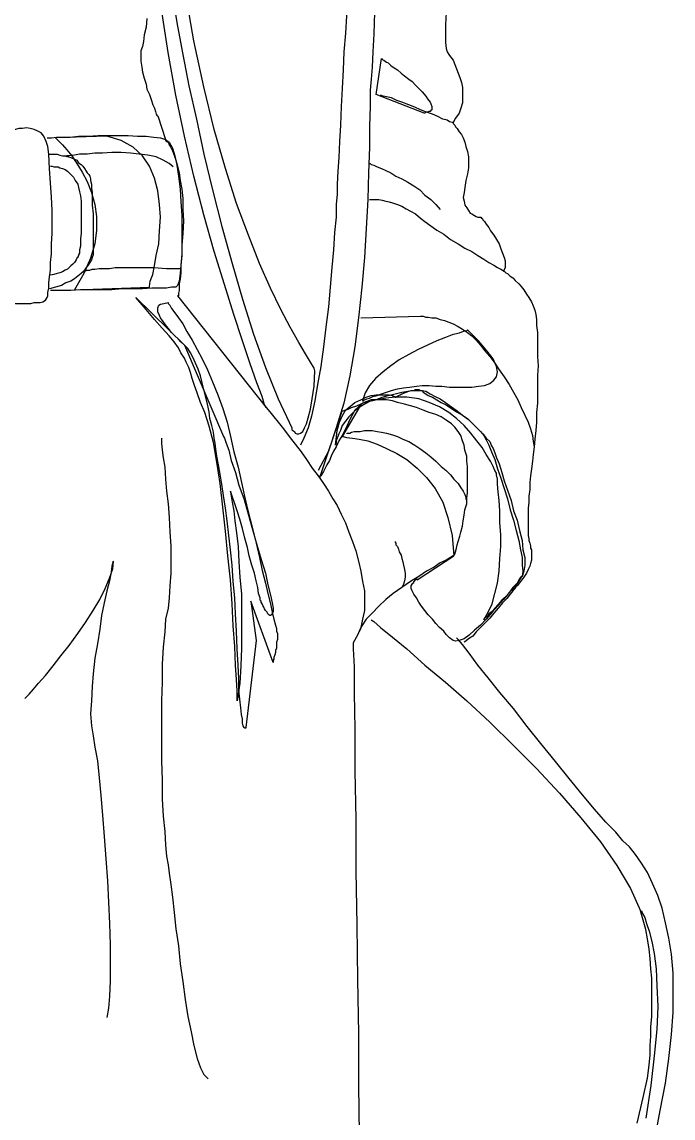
# Model space of a CAD drawing. Extents: x 137.56 to 138.39, y 55.88 to 57.64.
# Drawn here: x 138.1004 to 138.3909, y 56.622 to 57.1109 of the extents above; entities that cross this region are included whole.
import ezdxf

# ---------------------------------------------------------------- set-up
doc = ezdxf.new("R2010")
doc.units = 0
doc.layers.get('0').update_dxf_attribs({"linetype": 'CONTINUOUS'})

msp = doc.modelspace()

# ---------------------------------------------------------------- linework, layer by layer
at = {"linetype": 'CONTINUOUS'}
for points in [[(138.26227, 57.22694), (138.26227, 57.22313), (138.26189, 57.21743), (138.26189, 57.21019), (138.26152, 57.20145), (138.26113, 57.19192), (138.26076, 57.18128), (138.26037, 57.17024), (138.2596, 57.15883), (138.25923, 57.14741), (138.25885, 57.13638), (138.25809, 57.12535), (138.2577, 57.11508), (138.25733, 57.10555), (138.25695, 57.09757), (138.25656, 57.09071), (138.25619, 57.0854)], [(138.29614, 57.18698), (138.29575, 57.18128), (138.295, 57.17481), (138.29461, 57.16834), (138.29385, 57.1615), (138.2931, 57.15464), (138.29234, 57.14741), (138.29157, 57.14019), (138.29081, 57.13333), (138.29044, 57.12686), (138.28967, 57.12078), (138.28967, 57.11508), (138.28928, 57.10974), (138.28928, 57.10555), (138.28928, 57.10175), (138.28967, 57.09908), (138.29005, 57.09757)], [(138.24705, 57.14133), (138.24668, 57.1379), (138.24629, 57.13296), (138.24592, 57.12725), (138.24553, 57.12078), (138.24515, 57.11355), (138.24476, 57.10594), (138.24401, 57.09757), (138.24363, 57.08957), (138.24325, 57.0812), (138.24286, 57.07321), (138.24249, 57.06484), (138.24211, 57.05762), (138.24172, 57.05039), (138.24135, 57.04429), (138.24096, 57.03859), (138.24096, 57.03402)], [(138.16791, 57.12039), (138.16982, 57.10898), (138.17209, 57.09642), (138.17476, 57.08234), (138.17819, 57.0675), (138.1816, 57.05191), (138.18542, 57.03592), (138.1896, 57.01957), (138.19416, 57.0032), (138.19873, 56.98722), (138.20367, 56.97162), (138.209, 56.95678), (138.21471, 56.9427), (138.2208, 56.92977), (138.2208, 56.92939), (138.2208, 56.929), (138.22118, 56.92863), (138.22194, 56.92824), (138.22232, 56.92748), (138.22308, 56.9271), (138.22384, 56.9271), (138.22461, 56.92748), (138.22575, 56.92824), (138.22651, 56.92977), (138.22727, 56.93167), (138.22802, 56.93433), (138.22917, 56.93814), (138.22992, 56.9427), (138.23069, 56.94841), (138.23108, 56.95525), (138.23069, 56.95641), (138.22917, 56.95906), (138.22688, 56.96287), (138.22384, 56.96782), (138.22004, 56.97466), (138.21585, 56.98266), (138.21128, 56.99216), (138.20634, 57.0032), (138.2014, 57.01576), (138.19607, 57.02984), (138.19112, 57.04544), (138.18617, 57.06293), (138.1816, 57.08197), (138.17705, 57.10251), (138.17323, 57.12496)], [(138.15611, 57.11241), (138.15574, 57.10861), (138.15498, 57.10518), (138.15459, 57.10214), (138.15421, 57.09985), (138.15345, 57.09794), (138.15345, 57.09567), (138.15345, 57.09338), (138.15382, 57.09071), (138.15421, 57.08844), (138.15498, 57.08577), (138.15574, 57.08311), (138.15611, 57.08083), (138.15725, 57.07854), (138.15802, 57.07626), (138.15878, 57.07397), (138.15954, 57.07246), (138.15992, 57.07093), (138.16029, 57.06979), (138.16068, 57.06903), (138.16106, 57.06903), (138.16448, 57.05837), (138.16448, 57.05799), (138.16486, 57.05762), (138.16562, 57.05723), (138.16601, 57.05609), (138.16676, 57.05495), (138.16752, 57.05343), (138.16829, 57.05152), (138.16905, 57.04925), (138.16982, 57.04658), (138.17058, 57.04354), (138.17095, 57.04011), (138.17172, 57.03631), (138.17209, 57.03212), (138.17209, 57.02718), (138.17248, 57.02223), (138.17209, 57.01651), (138.17172, 57.0112), (138.17172, 57.00663), (138.17133, 57.00244), (138.17133, 56.99902), (138.17095, 56.99636), (138.17058, 56.99407), (138.17058, 56.99255), (138.17058, 56.99103), (138.17019, 56.98989), (138.17019, 56.98913), (138.17019, 56.98874), (138.17019, 56.98874), (138.16982, 56.98874), (138.20938, 56.9389), (138.20863, 56.94004), (138.20748, 56.94384), (138.2052, 56.94994), (138.20216, 56.95831), (138.19873, 56.96858), (138.19493, 56.98037), (138.19074, 56.99369), (138.18617, 57.00853), (138.1816, 57.02488), (138.17705, 57.04202), (138.17286, 57.05989), (138.16905, 57.07816), (138.16562, 57.09718), (138.16258, 57.11659)], [(138.29005, 57.09757), (138.29081, 57.09642), (138.29157, 57.09528), (138.29271, 57.09377), (138.29348, 57.09187), (138.29424, 57.08996), (138.295, 57.08805), (138.29575, 57.08614), (138.29652, 57.08387), (138.2969, 57.08159), (138.2969, 57.0793), (138.2969, 57.0774), (138.2969, 57.07473), (138.29614, 57.07246), (138.29538, 57.07017), (138.29385, 57.06789), (138.29271, 57.06599)], [(138.26076, 57.09452), (138.26076, 57.09452), (138.26113, 57.09414), (138.26189, 57.09377), (138.26303, 57.093), (138.2638, 57.09261), (138.26493, 57.09148), (138.26646, 57.09034), (138.26797, 57.08957), (138.2695, 57.08805), (138.27103, 57.08691), (138.27293, 57.0854), (138.27444, 57.08424), (138.27597, 57.08273), (138.2775, 57.0812), (138.27901, 57.07968), (138.28054, 57.07777), (138.2813, 57.07664), (138.28244, 57.07512), (138.28281, 57.07436), (138.2832, 57.07321), (138.2832, 57.07246), (138.2832, 57.07169), (138.28281, 57.07131), (138.28244, 57.07093), (138.28206, 57.07093), (138.28168, 57.07056), (138.2813, 57.07056), (138.28054, 57.07056), (138.28016, 57.07017), (138.27977, 57.07017), (138.27977, 57.07017), (138.25846, 57.07854), (138.26076, 57.09452)], [(138.25619, 57.0854), (138.2558, 57.08044), (138.2558, 57.07321), (138.25542, 57.06446), (138.25542, 57.05495), (138.25505, 57.04354), (138.25466, 57.03174), (138.2539, 57.0188), (138.25315, 57.00587), (138.252, 56.99255), (138.25048, 56.97885), (138.24896, 56.96591), (138.24668, 56.95298), (138.24401, 56.9408), (138.24059, 56.92977), (138.23716, 56.91949), (138.23259, 56.91073)], [(138.29271, 57.06599), (138.29234, 57.06599), (138.2912, 57.06636), (138.29005, 57.06713), (138.28814, 57.0675), (138.28587, 57.06865), (138.28358, 57.06979), (138.28091, 57.07056), (138.27826, 57.07169), (138.2756, 57.07283), (138.27293, 57.07397), (138.26989, 57.07512), (138.2676, 57.07587), (138.26532, 57.07703), (138.26303, 57.0774), (138.26152, 57.07777), (138.26037, 57.07816)], [(138.11236, 57.05191), (138.11197, 57.05533), (138.11122, 57.05762), (138.11007, 57.05989), (138.10893, 57.06142), (138.1074, 57.06219), (138.10589, 57.06293), (138.10399, 57.06332), (138.10246, 57.0637), (138.10056, 57.06332), (138.09903, 57.06332), (138.09752, 57.06293), (138.09638, 57.06256), (138.09523, 57.06219), (138.09409, 57.0618), (138.09372, 57.06142), (138.09372, 57.06142)], [(138.29271, 57.06599), (138.29271, 57.06599), (138.29271, 57.0656), (138.29348, 57.06484), (138.29385, 57.06409), (138.29461, 57.06332), (138.29538, 57.0618), (138.29652, 57.06066), (138.29728, 57.05913), (138.29804, 57.05723), (138.29842, 57.05533), (138.29918, 57.05305), (138.29957, 57.05076), (138.29957, 57.04848), (138.29957, 57.04582), (138.29918, 57.04315), (138.29842, 57.04011)], [(138.11159, 57.05913), (138.11236, 57.05913), (138.1135, 57.05913), (138.11577, 57.05952), (138.11844, 57.05952), (138.12187, 57.05952), (138.12567, 57.05989), (138.12986, 57.05989), (138.13443, 57.06028), (138.13861, 57.06028), (138.14318, 57.06028), (138.14774, 57.06028), (138.15192, 57.05989), (138.15574, 57.05989), (138.15915, 57.05952), (138.16221, 57.05913), (138.16448, 57.05837)], [(138.13823, 57.05989), (138.1154, 57.05913), (138.11577, 57.05876), (138.11693, 57.05762), (138.11844, 57.05609), (138.12034, 57.05381), (138.12263, 57.05115), (138.12491, 57.04772), (138.1272, 57.04392), (138.12947, 57.03972), (138.13138, 57.03478), (138.1329, 57.02945), (138.13367, 57.02414), (138.13367, 57.01804), (138.1329, 57.01195), (138.131, 57.00549), (138.12796, 56.99863), (138.12377, 56.9914), (138.15725, 56.99255), (138.15725, 56.99293), (138.15764, 56.9952), (138.15878, 56.99826), (138.15954, 57.00206), (138.16029, 57.00663), (138.16145, 57.01195), (138.16182, 57.01767), (138.16221, 57.02375), (138.16182, 57.02945), (138.16106, 57.03555), (138.15954, 57.04125), (138.15725, 57.04658), (138.15421, 57.05115), (138.15002, 57.05495), (138.1447, 57.05799), (138.13823, 57.05989)], [(138.16448, 57.05837), (138.16601, 57.05723), (138.16752, 57.05456), (138.16866, 57.05115), (138.16943, 57.04696), (138.17019, 57.04202), (138.17095, 57.03631), (138.17133, 57.0306), (138.17172, 57.02451), (138.17172, 57.01842), (138.17172, 57.01271), (138.17172, 57.00739), (138.17133, 57.00244), (138.17095, 56.99863), (138.17058, 56.9952), (138.16982, 56.9933), (138.16905, 56.99255)], [(138.16791, 57.04619), (138.16601, 57.04772), (138.16335, 57.04925), (138.16029, 57.05076), (138.15649, 57.05152), (138.15268, 57.05191), (138.14888, 57.05229), (138.1447, 57.05266), (138.14051, 57.05266), (138.13633, 57.05229), (138.1329, 57.05229), (138.12947, 57.05191), (138.12606, 57.05191), (138.12377, 57.05152), (138.12149, 57.05115), (138.12034, 57.05115), (138.11997, 57.05076)], [(138.11159, 56.98799), (138.11197, 56.98874), (138.11197, 56.99026), (138.11236, 56.99216), (138.11236, 56.99446), (138.11273, 56.99711), (138.11312, 57.00016), (138.11312, 57.00358), (138.1135, 57.00739), (138.1135, 57.01195), (138.11387, 57.01651), (138.11387, 57.02147), (138.11387, 57.02679), (138.1135, 57.03288), (138.11312, 57.03898), (138.11273, 57.04544), (138.11236, 57.05191)], [(138.11236, 57.05191), (138.11236, 57.05191), (138.11273, 57.05191), (138.1135, 57.05191), (138.11426, 57.05191), (138.11502, 57.05191), (138.11616, 57.05191), (138.1173, 57.05152), (138.11844, 57.05115), (138.11997, 57.05115), (138.1211, 57.05076), (138.12224, 57.05039), (138.12377, 57.04962), (138.12491, 57.04925), (138.12567, 57.04809), (138.12681, 57.04735), (138.12757, 57.04658)], [(138.11312, 57.04658), (138.1135, 57.04658), (138.11387, 57.04658), (138.11463, 57.04619), (138.1154, 57.04619), (138.11654, 57.04619), (138.1173, 57.04582), (138.11844, 57.04544), (138.11959, 57.04505), (138.12073, 57.04429), (138.12149, 57.04354), (138.12263, 57.04239), (138.12339, 57.04163), (138.12416, 57.04011), (138.1253, 57.03859), (138.12567, 57.03707)], [(138.12757, 57.04658), (138.12834, 57.04544), (138.1291, 57.04429), (138.12947, 57.04354), (138.13024, 57.04278), (138.13061, 57.04202), (138.131, 57.04088), (138.131, 57.04011), (138.13138, 57.03859), (138.13138, 57.03668), (138.13177, 57.03478), (138.13177, 57.03212), (138.13177, 57.02908), (138.13214, 57.02527), (138.13214, 57.02071), (138.13214, 57.01538), (138.13214, 57.00891)], [(138.25542, 57.04772), (138.2558, 57.04772), (138.25619, 57.04735), (138.25733, 57.04696), (138.25885, 57.04619), (138.26076, 57.04544), (138.26266, 57.04468), (138.26493, 57.04354), (138.26722, 57.04202), (138.26989, 57.04088), (138.27254, 57.03935), (138.27521, 57.03782), (138.27787, 57.03592), (138.28016, 57.03364), (138.28281, 57.03174), (138.2851, 57.02945), (138.28701, 57.02718)], [(138.29842, 57.04011), (138.29804, 57.03707), (138.29765, 57.03478), (138.29728, 57.03251), (138.29765, 57.03098), (138.29804, 57.02908), (138.29881, 57.02794), (138.29957, 57.02679), (138.30032, 57.02565), (138.30108, 57.02527), (138.30222, 57.02451), (138.30298, 57.02414), (138.30375, 57.02375), (138.30451, 57.02375), (138.30489, 57.02375), (138.30528, 57.02375), (138.30528, 57.02337)], [(138.12567, 57.03707), (138.12606, 57.03516), (138.12643, 57.03325), (138.12681, 57.03098), (138.12681, 57.02831), (138.12681, 57.02604), (138.12681, 57.02375), (138.12681, 57.02108), (138.12681, 57.0188), (138.12681, 57.01651), (138.12643, 57.01424), (138.12643, 57.01234), (138.12643, 57.01081), (138.12606, 57.0093), (138.12606, 57.00777), (138.12567, 57.007), (138.12567, 57.00663)], [(138.24096, 57.03402), (138.24059, 57.02945), (138.24059, 57.02375), (138.23982, 57.0169), (138.23945, 57.0093), (138.23868, 57.0013), (138.23792, 56.99255), (138.23716, 56.98379), (138.23602, 56.97466), (138.23488, 56.96591), (138.23374, 56.95715), (138.23221, 56.94917), (138.23108, 56.94194), (138.22955, 56.9351), (138.22802, 56.92977), (138.22612, 56.9252), (138.22461, 56.92216)], [(138.25542, 57.03174), (138.2558, 57.03174), (138.2558, 57.03174), (138.25656, 57.03174), (138.25733, 57.03174), (138.25846, 57.03174), (138.2596, 57.03174), (138.26113, 57.03135), (138.26266, 57.03098), (138.26417, 57.0306), (138.2657, 57.03022), (138.26797, 57.02945), (138.26989, 57.0287), (138.27179, 57.02755), (138.27369, 57.02641), (138.27597, 57.02527), (138.27826, 57.02337)], [(138.27826, 57.02337), (138.28016, 57.02184), (138.28281, 57.01994), (138.28548, 57.01804), (138.28853, 57.01614), (138.29157, 57.01386), (138.295, 57.01195), (138.29804, 57.01004), (138.30108, 57.00853), (138.30375, 57.00663), (138.30641, 57.0051), (138.30869, 57.00358), (138.31098, 57.00244), (138.31249, 57.0013), (138.31402, 57.00054), (138.31478, 57.00016), (138.31516, 56.99977)], [(138.30528, 57.02337), (138.30565, 57.02337), (138.30602, 57.02261), (138.30679, 57.02184), (138.30755, 57.02071), (138.30869, 57.01918), (138.30945, 57.01767), (138.31098, 57.01576), (138.31212, 57.01386), (138.31326, 57.01195), (138.31402, 57.00967), (138.31478, 57.00777), (138.31555, 57.00587), (138.31592, 57.00434), (138.31592, 57.00244), (138.31592, 57.0013), (138.31516, 56.99977)], [(138.13214, 57.00891), (138.13214, 57.00814), (138.13214, 57.007), (138.13177, 57.00587), (138.13138, 57.00473), (138.13061, 57.00358), (138.12986, 57.00244), (138.1291, 57.0013), (138.12796, 56.99977), (138.12681, 56.99863), (138.1253, 56.9975), (138.12377, 56.99636), (138.12224, 56.9952), (138.11997, 56.99446), (138.11806, 56.9933), (138.1154, 56.99255), (138.11273, 56.99179)], [(138.12567, 57.00663), (138.1253, 57.00624), (138.1253, 57.00587), (138.12491, 57.00549), (138.12453, 57.00473), (138.12416, 57.00396), (138.12377, 57.00358), (138.12301, 57.00283), (138.12224, 57.00206), (138.12149, 57.0013), (138.12073, 57.00054), (138.11959, 57.00016), (138.11844, 56.9994), (138.1173, 56.99902), (138.11616, 56.99863), (138.11463, 56.99826), (138.11312, 56.99787)], [(138.1291, 56.99977), (138.1291, 57.00016), (138.12947, 57.00016), (138.12986, 57.00016), (138.13061, 57.00016), (138.13177, 57.00054), (138.1329, 57.00054), (138.13481, 57.00093), (138.13671, 57.00093), (138.13937, 57.00093), (138.14204, 57.0013), (138.14584, 57.0013), (138.14965, 57.0013), (138.15421, 57.0013), (138.15915, 57.0013), (138.16486, 57.00093), (138.17133, 57.00093)], [(138.31516, 56.99977), (138.31516, 56.99977), (138.31555, 56.99977), (138.31631, 56.99902), (138.31706, 56.99863), (138.31821, 56.9975), (138.31935, 56.99673), (138.32049, 56.99559), (138.32202, 56.99407), (138.32315, 56.99293), (138.32429, 56.9914), (138.32543, 56.9895), (138.32658, 56.98799), (138.32772, 56.98609), (138.32849, 56.98418), (138.32925, 56.98227), (138.32962, 56.98037)], [(138.16905, 56.99255), (138.16866, 56.99255), (138.16715, 56.99255), (138.16486, 56.99216), (138.16182, 56.99216), (138.15839, 56.99216), (138.15421, 56.99179), (138.14965, 56.99179), (138.14508, 56.99179), (138.14051, 56.9914), (138.13557, 56.9914), (138.13061, 56.9914), (138.12643, 56.9914), (138.12224, 56.99103), (138.11844, 56.99103), (138.1154, 56.99103), (138.11312, 56.99103)], [(138.09523, 56.9857), (138.09523, 56.9857), (138.09562, 56.9857), (138.09638, 56.9857), (138.09752, 56.98532), (138.09866, 56.98532), (138.10018, 56.98532), (138.10132, 56.98532), (138.10285, 56.98532), (138.10436, 56.98532), (138.10589, 56.9857), (138.1074, 56.9857), (138.10856, 56.9857), (138.10969, 56.98609), (138.11083, 56.98683), (138.11122, 56.98722), (138.11159, 56.98799)], [(138.15117, 56.98799), (138.17286, 56.96668), (138.19036, 56.92596), (138.19074, 56.9252), (138.1915, 56.92292), (138.19264, 56.91987), (138.19379, 56.9153), (138.19569, 56.90998), (138.1972, 56.90426), (138.1995, 56.8978), (138.2014, 56.89095), (138.2033, 56.88448), (138.2052, 56.87764), (138.2071, 56.87117), (138.209, 56.86508), (138.21014, 56.85975), (138.21128, 56.85519), (138.21204, 56.85176), (138.21243, 56.84947), (138.21243, 56.84796), (138.21204, 56.84682), (138.21167, 56.84643), (138.21128, 56.84606), (138.21091, 56.84606), (138.21053, 56.84643), (138.21014, 56.84682), (138.20977, 56.84757), (138.209, 56.84833), (138.20863, 56.8491), (138.20824, 56.84986), (138.20787, 56.85063), (138.20748, 56.85137), (138.2071, 56.85214), (138.2071, 56.85214), (138.2071, 56.85253), (138.20671, 56.8529), (138.20671, 56.85404), (138.20596, 56.85594), (138.20557, 56.85861), (138.20481, 56.86166), (138.20406, 56.86508), (138.20291, 56.86851), (138.20177, 56.87268), (138.20101, 56.8765), (138.19987, 56.88068), (138.19873, 56.88487), (138.19759, 56.88905), (138.19644, 56.89285), (138.1953, 56.89589), (138.19416, 56.89932), (138.1934, 56.90161), (138.1934, 56.90122), (138.19379, 56.89932), (138.19416, 56.89666), (138.19493, 56.89285), (138.1953, 56.88829), (138.19607, 56.88296), (138.19683, 56.87688), (138.1972, 56.87003), (138.19759, 56.86317), (138.19834, 56.85557), (138.19834, 56.84796), (138.19834, 56.83959), (138.19834, 56.83159), (138.19797, 56.82361), (138.19759, 56.81599), (138.19644, 56.80801), (138.19644, 56.80915), (138.19644, 56.81258), (138.19607, 56.81752), (138.19569, 56.82399), (138.1953, 56.83236), (138.19454, 56.84149), (138.19416, 56.85137), (138.1934, 56.86204), (138.19226, 56.87268), (138.19112, 56.88372), (138.18997, 56.89438), (138.18883, 56.90503), (138.18732, 56.91455), (138.18579, 56.9233), (138.18389, 56.93053), (138.18199, 56.93661), (138.18009, 56.94118), (138.17856, 56.94537), (138.17742, 56.94878), (138.17628, 56.95184), (138.17552, 56.9545), (138.17476, 56.95678), (138.17362, 56.95906), (138.17286, 56.96097), (138.17133, 56.96325), (138.17019, 56.96553), (138.16829, 56.96819), (138.16601, 56.97086), (138.16296, 56.97429), (138.15954, 56.97809), (138.15574, 56.98266), (138.15117, 56.98799)], [(138.16562, 56.9857), (138.16562, 56.98532), (138.16639, 56.98456), (138.16715, 56.98303), (138.16866, 56.98113), (138.17019, 56.97885), (138.17209, 56.97619), (138.17399, 56.97276), (138.17628, 56.96895), (138.17856, 56.96478), (138.18085, 56.96058), (138.18313, 56.95564), (138.18542, 56.95031), (138.1877, 56.94461), (138.18997, 56.93851), (138.19187, 56.93243), (138.1934, 56.92596), (138.19493, 56.9191), (138.19683, 56.91226), (138.19834, 56.90542), (138.19987, 56.89856), (138.2014, 56.89172), (138.2033, 56.88487), (138.20481, 56.8784), (138.20634, 56.87193), (138.20748, 56.86621), (138.209, 56.86051), (138.21014, 56.85594), (138.21128, 56.85137), (138.21204, 56.84757), (138.21281, 56.84453), (138.21357, 56.84187), (138.21395, 56.84035), (138.21395, 56.8392), (138.21433, 56.83806), (138.21433, 56.83692), (138.21433, 56.8354), (138.21395, 56.83426), (138.21395, 56.83312), (138.21395, 56.83159), (138.21357, 56.83046), (138.21357, 56.82969), (138.21318, 56.82855), (138.21281, 56.82742), (138.21281, 56.82665), (138.21243, 56.82626), (138.21243, 56.82551), (138.21243, 56.82551), (138.21243, 56.82512), (138.20254, 56.85253), (138.20481, 56.83502), (138.20026, 56.79621), (138.20026, 56.79621), (138.20026, 56.79583), (138.19987, 56.79583), (138.19987, 56.79583), (138.19987, 56.79583), (138.1995, 56.79621), (138.19911, 56.79697), (138.19873, 56.79811), (138.19873, 56.80001), (138.19834, 56.80191), (138.19797, 56.80495), (138.19759, 56.80877), (138.1972, 56.81295), (138.1972, 56.81789), (138.19683, 56.82399), (138.19644, 56.83122), (138.19607, 56.8392), (138.19569, 56.84682), (138.1953, 56.85404), (138.19454, 56.86127), (138.19416, 56.86851), (138.1934, 56.87535), (138.19264, 56.88182), (138.19187, 56.88829), (138.19112, 56.89399), (138.19036, 56.89971), (138.1896, 56.90465), (138.18883, 56.90922), (138.18807, 56.9134), (138.18732, 56.9172), (138.18693, 56.92026), (138.18656, 56.92292), (138.18617, 56.9252), (138.18579, 56.92786), (138.18503, 56.9309), (138.18427, 56.93394), (138.18389, 56.937), (138.18313, 56.94041), (138.18236, 56.94347), (138.1816, 56.94688), (138.18085, 56.94994), (138.18009, 56.95298), (138.17895, 56.95602), (138.1778, 56.95868), (138.17666, 56.96135), (138.17552, 56.96325), (138.17438, 56.96515), (138.17286, 56.96668), (138.17133, 56.96819), (138.17019, 56.96934), (138.16866, 56.97086), (138.16715, 56.97238), (138.16562, 56.97429), (138.16448, 56.97581), (138.16335, 56.97733), (138.16221, 56.97885), (138.16182, 56.97999), (138.16106, 56.98152), (138.16106, 56.98266), (138.16106, 56.98342), (138.16145, 56.98456), (138.16221, 56.98493), (138.16372, 56.98532), (138.16562, 56.9857)], [(138.25162, 56.97885), (138.27826, 56.97962)], [(138.27826, 56.97962), (138.27826, 56.97962), (138.27864, 56.97962), (138.2794, 56.97962), (138.28054, 56.97923), (138.28168, 56.97923), (138.2832, 56.97885), (138.2851, 56.97885), (138.28701, 56.97809), (138.28891, 56.97771), (138.29081, 56.97695), (138.29271, 56.97619), (138.295, 56.97505), (138.2969, 56.9739), (138.29918, 56.97238), (138.30108, 56.97086), (138.30298, 56.96895)], [(138.32962, 56.98037), (138.33, 56.97809), (138.33, 56.97542), (138.33039, 56.97238), (138.33039, 56.96895), (138.33039, 56.96553), (138.33039, 56.96172), (138.33076, 56.95754), (138.33039, 56.95335), (138.33039, 56.94917), (138.33039, 56.94498), (138.33039, 56.9408), (138.33, 56.93661), (138.33, 56.93243), (138.32962, 56.92863), (138.32925, 56.92482), (138.32886, 56.9214)], [(138.29918, 56.97352), (138.29881, 56.97315), (138.29728, 56.97276), (138.29538, 56.97199), (138.29234, 56.97125), (138.28928, 56.97009), (138.28548, 56.96858), (138.2813, 56.96668), (138.27711, 56.96478), (138.27293, 56.96249), (138.26874, 56.96021), (138.26493, 56.95754), (138.26152, 56.95488), (138.25809, 56.95184), (138.25542, 56.94878), (138.25352, 56.94537), (138.25239, 56.94194), (138.25276, 56.94194), (138.25315, 56.94231), (138.25429, 56.9427), (138.25542, 56.94308), (138.25695, 56.94384), (138.25885, 56.94422), (138.26076, 56.94498), (138.26303, 56.94574), (138.26532, 56.94651), (138.26797, 56.94727), (138.27064, 56.94765), (138.2733, 56.94804), (138.27636, 56.94841), (138.27901, 56.94878), (138.28206, 56.94878), (138.2851, 56.94841), (138.28777, 56.94841), (138.2912, 56.94804), (138.29424, 56.94804), (138.29765, 56.94804), (138.30108, 56.94804), (138.30412, 56.94841), (138.30679, 56.94878), (138.30908, 56.94955), (138.31098, 56.95107), (138.31212, 56.9526), (138.31249, 56.95488), (138.31212, 56.95715), (138.31059, 56.96058), (138.30794, 56.96401), (138.30412, 56.96858), (138.29918, 56.97352)], [(138.30298, 56.96895), (138.30489, 56.96668), (138.30679, 56.96439), (138.30908, 56.96172), (138.31135, 56.95868), (138.31326, 56.95564), (138.31555, 56.9526), (138.31782, 56.94917), (138.31973, 56.94574), (138.32163, 56.94231), (138.32315, 56.9389), (138.32468, 56.93547), (138.32619, 56.93243), (138.32733, 56.92939), (138.3281, 56.92634), (138.32849, 56.92367), (138.32886, 56.9214)], [(138.24325, 56.93737), (138.24363, 56.93737), (138.24439, 56.93776), (138.24592, 56.93814), (138.24743, 56.9389), (138.24972, 56.93966), (138.25239, 56.9408), (138.25505, 56.94157), (138.25809, 56.94231), (138.26113, 56.94347), (138.2638, 56.94422), (138.26684, 56.94498), (138.26989, 56.94574), (138.27254, 56.94613), (138.27483, 56.94651), (138.27711, 56.94651), (138.27901, 56.94651), (138.28054, 56.94613), (138.28244, 56.94498), (138.28473, 56.94384), (138.28701, 56.9427), (138.28928, 56.94118), (138.29195, 56.93927), (138.29461, 56.93737), (138.2969, 56.93547), (138.29957, 56.93357), (138.30185, 56.93129), (138.30375, 56.92939), (138.30602, 56.9271), (138.30755, 56.9252), (138.30908, 56.92367), (138.30984, 56.92177), (138.31059, 56.92063), (138.31135, 56.91873), (138.31212, 56.91645), (138.31326, 56.91379), (138.31441, 56.90998), (138.31555, 56.90617), (138.31706, 56.90199), (138.31859, 56.89742), (138.31973, 56.89285), (138.32125, 56.88868), (138.32239, 56.88411), (138.32353, 56.87954), (138.32392, 56.87535), (138.32468, 56.87193), (138.32468, 56.86851), (138.32429, 56.86584), (138.32353, 56.86356), (138.32315, 56.86356), (138.32239, 56.86241), (138.32125, 56.86051), (138.31935, 56.85861), (138.31745, 56.85594), (138.31516, 56.85329), (138.31288, 56.85063), (138.31022, 56.84757), (138.30755, 56.84453), (138.30489, 56.84187), (138.30222, 56.83959), (138.29994, 56.8373), (138.29765, 56.83579), (138.29538, 56.83502), (138.29385, 56.83463), (138.29271, 56.83502), (138.2912, 56.83616), (138.28967, 56.83769), (138.28853, 56.8392), (138.28663, 56.84073), (138.2851, 56.84263), (138.28358, 56.84453), (138.28168, 56.84643), (138.28016, 56.84833), (138.27864, 56.85024), (138.2775, 56.85214), (138.27636, 56.85404), (138.27521, 56.85557), (138.27444, 56.85709), (138.27407, 56.85823), (138.27407, 56.85937), (138.27444, 56.86013), (138.27483, 56.86051), (138.27521, 56.8609), (138.27521, 56.86127), (138.2756, 56.86166), (138.2756, 56.86204), (138.27597, 56.86204), (138.27597, 56.86204), (138.27636, 56.86241), (138.27636, 56.86241), (138.27636, 56.86241), (138.27673, 56.86204), (138.2931, 56.87268), (138.2931, 56.87307), (138.29348, 56.87345), (138.29385, 56.87459), (138.29424, 56.87611), (138.29461, 56.87764), (138.295, 56.87915), (138.29575, 56.88144), (138.29614, 56.88335), (138.2969, 56.88601), (138.29728, 56.88829), (138.29765, 56.89095), (138.29804, 56.89324), (138.29881, 56.89589), (138.29881, 56.89856), (138.29918, 56.90085), (138.29918, 56.90313), (138.29918, 56.90542), (138.29918, 56.90769), (138.29918, 56.91036), (138.29918, 56.91264), (138.29881, 56.91493), (138.29881, 56.9172), (138.29804, 56.91987), (138.29765, 56.92216), (138.2969, 56.92406), (138.29614, 56.92634), (138.295, 56.92824), (138.29348, 56.93014), (138.29195, 56.93167), (138.28967, 56.9332), (138.28738, 56.93471), (138.2851, 56.93585), (138.28206, 56.93661), (138.2794, 56.93776), (138.27636, 56.9389), (138.27369, 56.93966), (138.27103, 56.94041), (138.26797, 56.94118), (138.2657, 56.94194), (138.26303, 56.94231), (138.26037, 56.94231), (138.25846, 56.94231), (138.25619, 56.94231), (138.25429, 56.94157), (138.25239, 56.9408), (138.25048, 56.93927), (138.24896, 56.93776), (138.24782, 56.93585), (138.24668, 56.93357), (138.24553, 56.9309), (138.24439, 56.92863), (138.24325, 56.92634), (138.24172, 56.92406), (138.24059, 56.9214), (138.23945, 56.91949), (138.23831, 56.9172), (138.23755, 56.9153), (138.23639, 56.9134), (138.23564, 56.91189), (138.23488, 56.91036), (138.23412, 56.90922), (138.23374, 56.90846), (138.23335, 56.90808), (138.23335, 56.90769), (138.24325, 56.93737)], [(138.26684, 56.94347), (138.26266, 56.94308), (138.25885, 56.94231), (138.25542, 56.94157), (138.25276, 56.94004), (138.25009, 56.93851), (138.24819, 56.93661), (138.24629, 56.93471), (138.24476, 56.93281), (138.24325, 56.9309), (138.24249, 56.92863), (138.24172, 56.9271), (138.24096, 56.9252), (138.24059, 56.92406), (138.24059, 56.92292), (138.24021, 56.92253), (138.24021, 56.92216), (138.24096, 56.92863), (138.24211, 56.93243), (138.24325, 56.9351), (138.24476, 56.93776), (138.24705, 56.93966), (138.24896, 56.94118), (138.25162, 56.94231), (138.2539, 56.94347), (138.25619, 56.94422), (138.25846, 56.94461), (138.26076, 56.94461), (138.26266, 56.94461), (138.26417, 56.94461), (138.2657, 56.94422), (138.26646, 56.94384), (138.26684, 56.94384), (138.26684, 56.94347), (138.26684, 56.94347), (138.26722, 56.94347), (138.2676, 56.94384), (138.26836, 56.94422), (138.26913, 56.94461), (138.26989, 56.94498), (138.27103, 56.94537), (138.27179, 56.94574), (138.27293, 56.94613), (138.27407, 56.94651), (138.27521, 56.94651), (138.27597, 56.94688), (138.27673, 56.94688), (138.2775, 56.94688), (138.27826, 56.94651), (138.27901, 56.94651), (138.2794, 56.94574), (138.28054, 56.94498), (138.28168, 56.94422), (138.28358, 56.94347), (138.28548, 56.94231), (138.28738, 56.94118), (138.28967, 56.94004), (138.29195, 56.93851), (138.29424, 56.937), (138.2969, 56.93547), (138.29918, 56.93394), (138.30108, 56.93204), (138.30298, 56.93014), (138.30489, 56.92824), (138.30641, 56.92634), (138.30755, 56.92444), (138.30869, 56.92216), (138.30984, 56.9191), (138.31135, 56.91569), (138.31249, 56.9115), (138.31402, 56.90732), (138.31555, 56.90275), (138.31706, 56.89818), (138.31821, 56.89324), (138.31973, 56.88868), (138.32086, 56.88411), (138.32202, 56.87954), (138.32278, 56.87535), (138.32353, 56.87193), (138.32353, 56.86851), (138.32392, 56.86584), (138.32353, 56.86356), (138.32315, 56.86317), (138.32239, 56.86204), (138.32163, 56.8609), (138.32049, 56.85937), (138.31935, 56.85784), (138.31782, 56.85633), (138.31631, 56.85443), (138.31441, 56.8529), (138.31288, 56.851), (138.31135, 56.84947), (138.31022, 56.84796), (138.30869, 56.84682), (138.30794, 56.84567), (138.30679, 56.84491), (138.30641, 56.84453), (138.30641, 56.84416), (138.30831, 56.84757), (138.31022, 56.85137), (138.31135, 56.85594), (138.31249, 56.86051), (138.31326, 56.86584), (138.31365, 56.87155), (138.31402, 56.87688), (138.31402, 56.88221), (138.31365, 56.88752), (138.31365, 56.89285), (138.31326, 56.89742), (138.31288, 56.90122), (138.31249, 56.90465), (138.31249, 56.90693), (138.31212, 56.90883), (138.31212, 56.90922), (138.31212, 56.9096), (138.31135, 56.91073), (138.31059, 56.91264), (138.30945, 56.91493), (138.30755, 56.91797), (138.30565, 56.92101), (138.30337, 56.92406), (138.30071, 56.92748), (138.29765, 56.9309), (138.29424, 56.93394), (138.29081, 56.93661), (138.28663, 56.93927), (138.28206, 56.94118), (138.2775, 56.9427), (138.27217, 56.94347), (138.26684, 56.94347)], [(138.20748, 56.94157), (138.20787, 56.94118), (138.20824, 56.94041), (138.20938, 56.9389), (138.21091, 56.937), (138.21281, 56.93471), (138.21471, 56.93243), (138.217, 56.92939), (138.21965, 56.92596), (138.22232, 56.92253), (138.22498, 56.9191), (138.22727, 56.91569), (138.22992, 56.91189), (138.23259, 56.90846), (138.23488, 56.90503), (138.23716, 56.90161), (138.23906, 56.89818)], [(138.25086, 56.9389), (138.24325, 56.92596)], [(138.24325, 56.92596), (138.24363, 56.92596), (138.24515, 56.92557), (138.24782, 56.9252), (138.25086, 56.92482), (138.25466, 56.92406), (138.25885, 56.92253), (138.26303, 56.92063), (138.2676, 56.91836), (138.27217, 56.91569), (138.27673, 56.91189), (138.28091, 56.90769), (138.28473, 56.90275), (138.28814, 56.89666), (138.29044, 56.88981), (138.29234, 56.88182), (138.2931, 56.87268)], [(138.24553, 56.9271), (138.24553, 56.92748), (138.24592, 56.92748), (138.24668, 56.92748), (138.24743, 56.92786), (138.24858, 56.92824), (138.24972, 56.92824), (138.25123, 56.92824), (138.25315, 56.92863), (138.25466, 56.92863), (138.25656, 56.92863), (138.25885, 56.92824), (138.26076, 56.92786), (138.26303, 56.92748), (138.2657, 56.92673), (138.26797, 56.92596), (138.27026, 56.92482)], [(138.16258, 56.9252), (138.16258, 56.92444), (138.16258, 56.92292), (138.16296, 56.91987), (138.16335, 56.91645), (138.16411, 56.91226), (138.16448, 56.90693), (138.16486, 56.90161), (138.16562, 56.89589), (138.16601, 56.88981), (138.16639, 56.88335), (138.16676, 56.87725), (138.16676, 56.87078), (138.16676, 56.86508), (138.16639, 56.85937), (138.16601, 56.85404), (138.16562, 56.84947)], [(138.27026, 56.92482), (138.27293, 56.92367), (138.2756, 56.92216), (138.27787, 56.92063), (138.28054, 56.91873), (138.28281, 56.91683), (138.2851, 56.91493), (138.28738, 56.91264), (138.28967, 56.91073), (138.29157, 56.90883), (138.2931, 56.90693), (138.295, 56.90503), (138.29614, 56.90313), (138.29728, 56.90161), (138.29804, 56.90009), (138.29842, 56.89895), (138.29842, 56.8978)], [(138.32886, 56.9214), (138.32849, 56.91797), (138.3281, 56.91493), (138.32772, 56.9115), (138.32733, 56.90846), (138.32696, 56.90542), (138.32696, 56.90236), (138.32658, 56.89932), (138.32658, 56.89666), (138.32619, 56.89399), (138.32619, 56.89172), (138.32619, 56.88905), (138.32619, 56.88715), (138.32619, 56.88487), (138.32619, 56.88335), (138.32619, 56.88182), (138.32658, 56.88031)], [(138.23906, 56.89818), (138.24096, 56.89515), (138.24286, 56.89134), (138.24476, 56.88752), (138.24629, 56.88335), (138.24782, 56.87915), (138.24933, 56.87497), (138.25048, 56.87041), (138.25162, 56.86584), (138.25239, 56.86127), (138.25315, 56.85709), (138.25315, 56.85253), (138.25315, 56.84833), (138.25239, 56.84453), (138.25162, 56.84073), (138.25009, 56.8373), (138.24819, 56.83388)], [(138.26684, 56.87915), (138.26684, 56.87878), (138.26722, 56.8784), (138.26722, 56.87764), (138.26797, 56.87688), (138.26836, 56.87574), (138.26874, 56.87459), (138.2695, 56.87307), (138.26989, 56.87155), (138.27026, 56.87003), (138.27064, 56.86851), (138.27103, 56.8666), (138.2714, 56.86508), (138.2714, 56.86317), (138.27103, 56.86166), (138.27064, 56.86013), (138.26989, 56.85861)], [(138.32658, 56.88031), (138.32658, 56.87954), (138.32696, 56.8784), (138.32733, 56.87725), (138.32733, 56.87611), (138.32772, 56.87535), (138.32772, 56.87421), (138.32772, 56.87307), (138.32772, 56.87193), (138.32772, 56.87078), (138.32733, 56.86927), (138.32696, 56.86812), (138.32619, 56.8666), (138.32543, 56.86508), (138.32429, 56.86317), (138.32278, 56.86127), (138.32125, 56.85937)], [(138.2931, 56.87268), (138.29271, 56.87268), (138.29157, 56.87193), (138.28967, 56.87078), (138.28701, 56.86964), (138.28434, 56.86774), (138.28091, 56.86584), (138.2775, 56.86356), (138.27369, 56.86127), (138.26989, 56.85861), (138.26607, 56.85594), (138.26266, 56.85329), (138.2596, 56.85024), (138.25656, 56.8472), (138.2539, 56.84453), (138.252, 56.84149), (138.25086, 56.83883)], [(138.1017, 56.80915), (138.10209, 56.80952), (138.1036, 56.81105), (138.1055, 56.81332), (138.10779, 56.81599), (138.11083, 56.81942), (138.11426, 56.82361), (138.11769, 56.82816), (138.12149, 56.83273), (138.1253, 56.83806), (138.12871, 56.843), (138.13214, 56.84833), (138.13518, 56.85329), (138.13747, 56.85823), (138.13937, 56.8628), (138.1409, 56.86698), (138.14127, 56.87041)], [(138.14127, 56.87041), (138.1409, 56.87003), (138.14051, 56.86812), (138.14014, 56.86547), (138.13937, 56.86166), (138.13823, 56.85709), (138.13708, 56.85176), (138.13594, 56.84606), (138.13518, 56.83996), (138.13404, 56.8335), (138.1329, 56.82703), (138.13214, 56.82018), (138.13177, 56.81448), (138.13138, 56.80801), (138.131, 56.8023), (138.13138, 56.79697), (138.13214, 56.79241)], [(138.32125, 56.85937), (138.32086, 56.859), (138.32049, 56.85823), (138.31935, 56.85709), (138.31821, 56.85557), (138.31669, 56.85367), (138.31478, 56.85176), (138.31288, 56.84947), (138.31098, 56.8472), (138.30908, 56.84491), (138.30679, 56.84263), (138.30489, 56.84073), (138.30298, 56.83883), (138.30147, 56.83692), (138.29957, 56.83579), (138.29842, 56.83463), (138.29765, 56.83426)], [(138.16562, 56.84947), (138.16448, 56.84453), (138.16411, 56.83883), (138.16335, 56.83198), (138.16296, 56.82436), (138.16296, 56.81638), (138.16258, 56.80801), (138.16258, 56.79925), (138.16258, 56.79011), (138.16258, 56.78137), (138.16296, 56.77262), (138.16296, 56.76425), (138.16335, 56.75663), (138.16411, 56.74979), (138.16448, 56.74369), (138.16486, 56.73875), (138.16562, 56.73495)], [(138.25619, 56.84416), (138.25733, 56.84339), (138.26037, 56.84073), (138.2657, 56.83653), (138.27217, 56.83122), (138.28016, 56.82399), (138.28928, 56.81638), (138.29881, 56.80801), (138.30908, 56.79848), (138.31973, 56.78821), (138.33, 56.77794), (138.34027, 56.7669), (138.34979, 56.75588), (138.35854, 56.74522), (138.36577, 56.73457), (138.37185, 56.7243), (138.37642, 56.7144)], [(138.24819, 56.83388), (138.24819, 56.83122), (138.24858, 56.82322), (138.24858, 56.81142), (138.24896, 56.79544), (138.24896, 56.7768), (138.24933, 56.75512), (138.24933, 56.73228), (138.24972, 56.70793), (138.25009, 56.68359), (138.25048, 56.65963), (138.25048, 56.63642), (138.25086, 56.61472), (138.25086, 56.5957), (138.25123, 56.57972), (138.25123, 56.56716), (138.25123, 56.55879)], [(138.36844, 56.74559), (138.36538, 56.74941), (138.36083, 56.75397), (138.35587, 56.75969), (138.35054, 56.76615), (138.34446, 56.77337), (138.33837, 56.78099), (138.3319, 56.78898), (138.32582, 56.79658), (138.31973, 56.80458), (138.31365, 56.81181), (138.30831, 56.81828), (138.30375, 56.82399), (138.29994, 56.82932), (138.2969, 56.83312), (138.295, 56.8354), (138.29424, 56.83616)], [(138.13214, 56.79241), (138.1329, 56.78746), (138.13404, 56.78137), (138.13481, 56.77376), (138.13557, 56.76577), (138.13633, 56.75702), (138.13708, 56.74751), (138.13785, 56.73761), (138.13861, 56.72772), (138.139, 56.71821), (138.13937, 56.7087), (138.13975, 56.69917), (138.13975, 56.6908), (138.13975, 56.6832), (138.13937, 56.67635), (138.139, 56.67102), (138.13823, 56.66684)], [(138.38746, 56.63755), (138.38898, 56.64859), (138.39012, 56.65924), (138.39088, 56.66912), (138.39088, 56.67825), (138.39088, 56.68663), (138.39012, 56.695), (138.38898, 56.70223), (138.38746, 56.70907), (138.38594, 56.71554), (138.38404, 56.72125), (138.38175, 56.72658), (138.37947, 56.73152), (138.37681, 56.73571), (138.37414, 56.73952), (138.37148, 56.74294), (138.36844, 56.74559)], [(138.16562, 56.73495), (138.16601, 56.73114), (138.16676, 56.7262), (138.16752, 56.72048), (138.16829, 56.71364), (138.16905, 56.70641), (138.17019, 56.6988), (138.17095, 56.6908), (138.17209, 56.68282), (138.17323, 56.67483), (138.17438, 56.66722), (138.1759, 56.66039), (138.17705, 56.6543), (138.17856, 56.64859), (138.18009, 56.6444), (138.1816, 56.64136), (138.1835, 56.63946)], [(138.37491, 56.61967), (138.37757, 56.63108), (138.37947, 56.63983), (138.38022, 56.64555), (138.38061, 56.65012), (138.38061, 56.6543), (138.38099, 56.65849), (138.38099, 56.66267), (138.38138, 56.66722), (138.38138, 56.67141), (138.38138, 56.67559), (138.38138, 56.68016), (138.38138, 56.68433), (138.38099, 56.68853), (138.38061, 56.69309), (138.38022, 56.69727), (138.37947, 56.70184), (138.37871, 56.70603), (138.37757, 56.71021), (138.37642, 56.7144)], [(138.37642, 56.7144), (138.37681, 56.7144), (138.37718, 56.71326), (138.37832, 56.71136), (138.37908, 56.7087), (138.38022, 56.70527), (138.38138, 56.7007), (138.38251, 56.69537), (138.38328, 56.68853), (138.38365, 56.68092), (138.38404, 56.67179), (138.38365, 56.66153), (138.38251, 56.64973), (138.38099, 56.63642), (138.37871, 56.62195)], [(138.3437, 56.41686), (138.34407, 56.41876), (138.34484, 56.42372), (138.34674, 56.43209), (138.34903, 56.44274), (138.3517, 56.45605), (138.35474, 56.47089), (138.35778, 56.48725), (138.36158, 56.50476), (138.36501, 56.52264), (138.36881, 56.54128), (138.37262, 56.55993), (138.37604, 56.57782), (138.37947, 56.59494), (138.38251, 56.61091), (138.38518, 56.62538), (138.38746, 56.63755)]]:
    msp.add_lwpolyline(points, dxfattribs=at)

doc.saveas('drawing.dxf')
